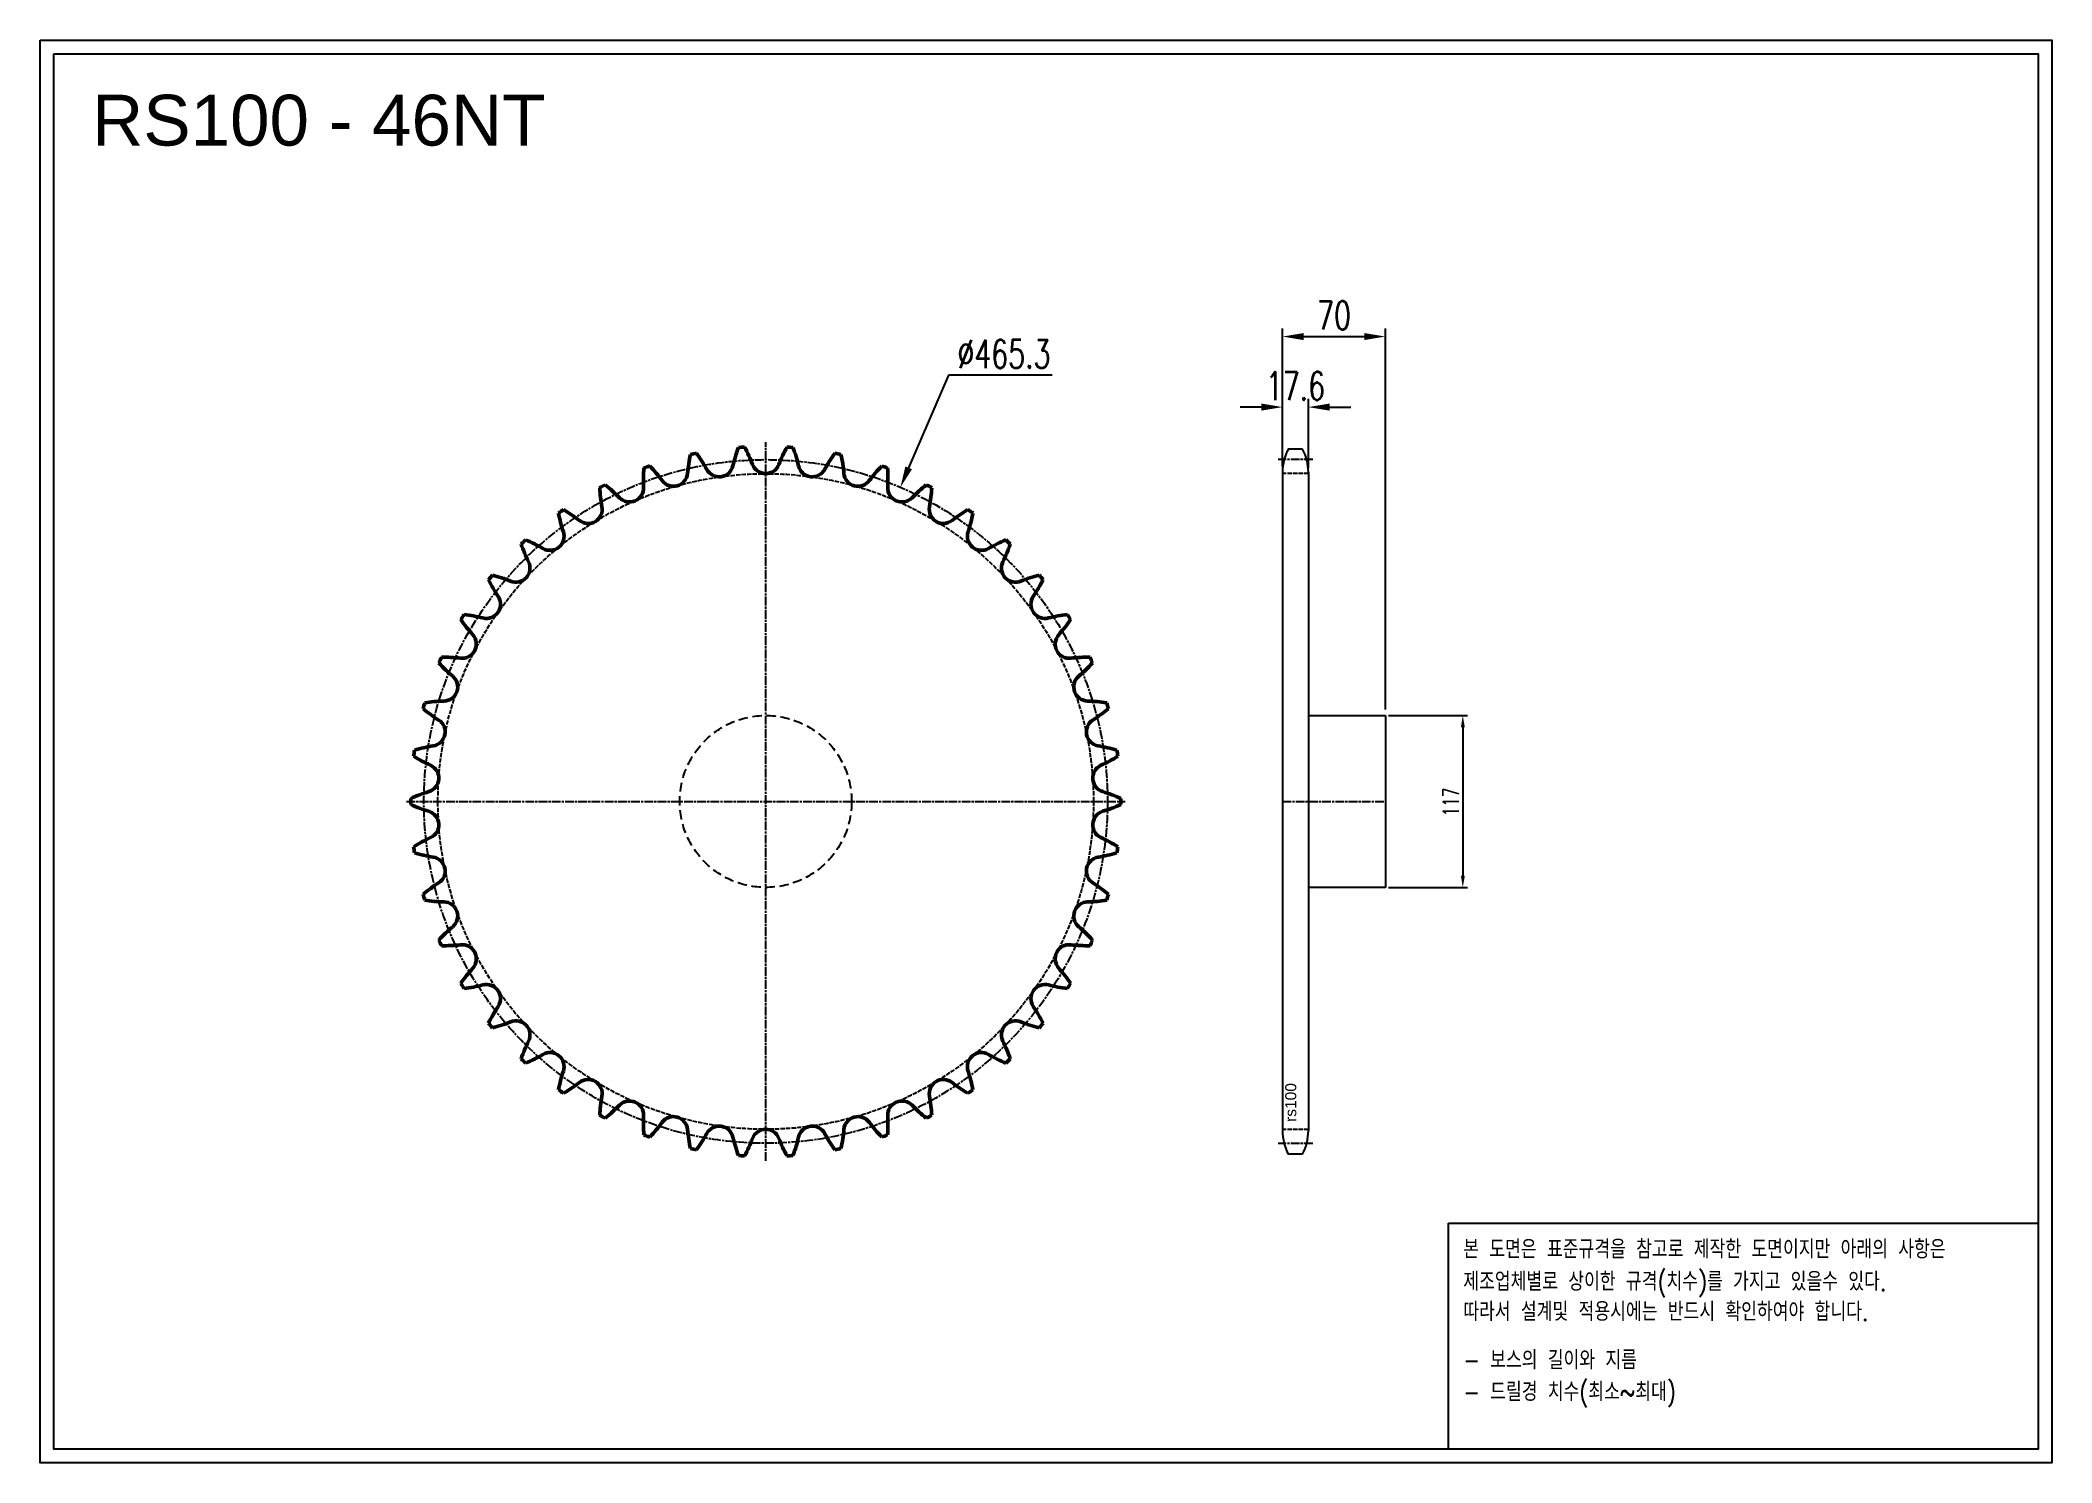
# Model space of a CAD drawing. Header units: millimetres. Extents: x -11133 to -9764, y 18395 to 19363.
import ezdxf

# ---------------------------------------------------------------- set-up
doc = ezdxf.new("R2010")
doc.units = ezdxf.units.MM
for name, pattern in [('AM_ISO02W050', [7.5, 6, -1.5]), ('AM_ISO02W050x2', [3.75, 3, -0.75]), ('AM_ISO08W050', [18, 12, -1.5, 3, -1.5]), ('AM_ISO08W050x2', [9, 6, -0.75, 1.5, -0.75]), ('HIDDEN', [9.525, 6.35, -3.175])]:
    doc.linetypes.add(name, pattern=pattern)
for name, color, linetype, lineweight in [('AM_0N', 7, 'Continuous', 50), ('AM_3N', 6, 'AM_ISO02W050', 25), ('AM_7', 4, 'AM_ISO08W050', 25), ('AM_7N', 4, 'AM_ISO08W050', 25)]:
    doc.layers.add(name, color=color, linetype=linetype, lineweight=lineweight)
doc.layers.add('HL', color=2, linetype='HIDDEN')
doc.layers.add('S-DIM', color=7, linetype='Continuous')
doc.styles.add('HAN', font='ROMANS.shx', dxfattribs={"width": 0.7, "bigfont": 'whgtxt.shx'})
doc.styles.add('HSG', font='SIMPLEX.shx', dxfattribs={"width": 0.7, "bigfont": 'HSG.shx'})
doc.styles.get("Standard").update_dxf_attribs({"font": 'arial.ttf'})
doc.dimstyles.new('APP23', dxfattribs={"dimscale": 4.5, "dimtxt": 2.4, "dimasz": 1.8, "dimexe": 0.7, "dimexo": 0.5, "dimgap": 0.6, "dimtad": 1, "dimtoh": 1, "dimdec": 1, "dimrnd": 0.01, "dimzin": 9, "dimdsep": 46, "dimtxsty": 'HSG', "dimcen": 0, "dimclrd": 1, "dimclre": 1, "dimclrt": 256, "dimazin": 2, "dimtp": 1, "dimtm": 1, "dimtfac": 0.5, "dimtdec": 1, "dimtix": 1, "dimtofl": 0, "dimtmove": 0, "dimatfit": 3, "dimfxl": 0, "dimtvp": 1, "dimtolj": 2, "dimlwd": -1, "dimlwe": -1, "dimarcsym": 0})
doc.dimstyles.new('APP32', dxfattribs={"dimscale": 8, "dimtxt": 2.4, "dimasz": 1.8, "dimexe": 0.7, "dimexo": 0.5, "dimgap": 0.6, "dimtad": 1, "dimtoh": 1, "dimdec": 1, "dimrnd": 0.01, "dimzin": 9, "dimdsep": 46, "dimtxsty": 'HSG', "dimcen": 0, "dimclrd": 1, "dimclre": 1, "dimclrt": 256, "dimazin": 2, "dimtp": 1, "dimtm": 1, "dimtfac": 0.5, "dimtdec": 1, "dimtofl": 0, "dimtmove": 0, "dimatfit": 3, "dimfxl": 0, "dimtvp": 1, "dimtolj": 2, "dimlwd": -1, "dimlwe": -1, "dimarcsym": 0})

# ---------------------------------------------------------------- blocks, each defined once
blk = doc.blocks.new('*D1')
at = {"layer": 'Defpoints', "color": 0, "transparency": 16777216}
for p in [(-10217.2, 18903.7), (-10217.2, 18786.7), (-10164.5, 18786.7)]:
    blk.add_point(p, dxfattribs=at)
at = {"layer": 'S-DIM', "color": 1, "transparency": 16777216}
for p, q in [((-10215, 18903.7), (-10161.3, 18903.7)), ((-10164.5, 18895.6), (-10164.5, 18794.8)), ((-10215, 18786.7), (-10161.3, 18786.7))]:
    blk.add_line(p, q, dxfattribs=at)
for points in [[(-10165.8, 18895.6), (-10163.1, 18895.6), (-10164.5, 18903.7)], [(-10165.8, 18794.8), (-10163.1, 18794.8), (-10164.5, 18786.7)]]:
    blk.add_solid(points, dxfattribs=at)
at = {"layer": 'S-DIM', "transparency": 16777216, "insert": (-10172.6, 18844.8), "char_height": 10.8, "attachment_point": 5, "rotation": 90, "style": 'HSG'}
blk.add_mtext('\\A2;117', dxfattribs=at)
blk = doc.blocks.new('*D2')
at = {"layer": 'Defpoints', "color": 0, "transparency": 16777216}
for p in [(-10269.6, 19113.6), (-10287.2, 19069.2), (-10269.6, 19068.3)]:
    blk.add_point(p, dxfattribs=at)
at = {"layer": 'S-DIM', "color": 1, "transparency": 16777216}
for p, q in [((-10301.6, 19113.6), (-10316, 19113.6)), ((-10287.2, 19073.2), (-10287.2, 19119.2)), ((-10269.6, 19072.3), (-10269.6, 19119.2)), ((-10255.2, 19113.6), (-10240.8, 19113.6))]:
    blk.add_line(p, q, dxfattribs=at)
for points in [[(-10301.6, 19116), (-10301.6, 19111.2), (-10287.2, 19113.6)], [(-10255.2, 19116), (-10255.2, 19111.2), (-10269.6, 19113.6)]]:
    blk.add_solid(points, dxfattribs=at)
at = {"layer": 'S-DIM', "transparency": 16777216, "insert": (-10278.4, 19128), "char_height": 19.2, "attachment_point": 5, "style": 'HSG'}
blk.add_mtext('\\A2;17.6', dxfattribs=at)
blk = doc.blocks.new('*D3')
at = {"layer": 'Defpoints', "color": 0, "transparency": 16777216}
for p in [(-10217.2, 19161.6), (-10287.2, 19069.2), (-10217.2, 18903.7)]:
    blk.add_point(p, dxfattribs=at)
at = {"layer": 'S-DIM', "color": 1, "transparency": 16777216}
for p, q in [((-10287.2, 19073.2), (-10287.2, 19167.2)), ((-10272.8, 19161.6), (-10231.6, 19161.6)), ((-10217.2, 18907.7), (-10217.2, 19167.2))]:
    blk.add_line(p, q, dxfattribs=at)
for points in [[(-10272.8, 19164), (-10272.8, 19159.2), (-10287.2, 19161.6)], [(-10231.6, 19164), (-10231.6, 19159.2), (-10217.2, 19161.6)]]:
    blk.add_solid(points, dxfattribs=at)
at = {"layer": 'S-DIM', "transparency": 16777216, "insert": (-10252.2, 19176), "char_height": 19.2, "attachment_point": 5, "style": 'HSG'}
blk.add_mtext('\\A2;70', dxfattribs=at)
blk = doc.blocks.new('*D4')
at = {"layer": 'Defpoints', "color": 0, "transparency": 16777216}
for p in [(-10547.3, 19059), (-10730.6, 18631.4)]:
    blk.add_point(p, dxfattribs=at)
at = {"layer": 'S-DIM', "color": 1, "transparency": 16777216}
for p, q in [((-10514.6, 19135.4), (-10541.7, 19072.3)), ((-10443.9, 19135.4), (-10514.6, 19135.4))]:
    blk.add_line(p, q, dxfattribs=at)
blk.add_solid([(-10543.9, 19073.2), (-10539.4, 19071.3), (-10547.3, 19059)], dxfattribs=at)
at = {"layer": 'S-DIM', "transparency": 16777216, "insert": (-10476.8, 19149.8), "char_height": 19.2, "attachment_point": 5, "style": 'HSG'}
blk.add_mtext('\\A2;∅465.3', dxfattribs=at)
blk = doc.blocks.new('notice1')
at = {"color": 4}
blk.add_lwpolyline([(-22142.12, 1735.9), (-22053.8, 1735.9), (-22053.8, 1702.07), (-22142.12, 1702.07)], close=True, dxfattribs=at)
at = {"color": 4, "style": 'HAN', "width": 0.8}
for s, p in [('본 도면은 표준규격을 참고로 제작한 도면이지만 아래의 사항은', (-22139.9, 1730.62)), ('제조업체별로 상이한 규격(치수)를 가지고 있을수 있다.', (-22139.9, 1725.78)), ('따라서 설계및 적용시에는 반드시 확인하여야 합니다.', (-22139.9, 1721.28)), ('- 보스의 길이와 지름', (-22139.9, 1714.03)), ('- 드릴경 치수(최소~최대)', (-22139.9, 1709.27))]:
    blk.add_text(s, height=2.7949, dxfattribs=at).set_placement(p)

msp = doc.modelspace()

# ---------------------------------------------------------------- linework, layer by layer
for p, q in [((-10273.6, 19085.08), (-10283.25, 19085.08)), ((-10287.22, 19069.18), (-10287.22, 18621.15)), ((-10269.62, 19069.18), (-10269.62, 18621.15)), ((-10269.62, 18903.67), (-10217.22, 18903.67)), ((-10217.22, 18903.67), (-10217.22, 18786.67)), ((-10217.22, 18786.67), (-10269.62, 18786.67)), ((-10273.6, 18605.25), (-10283.25, 18605.25))]:
    msp.add_line(p, q)
for points in [[(-11132.76, 19363.27), (-9763.62, 19363.27), (-9763.62, 18395.18), (-11132.76, 18395.18)], [(-11123.54, 19354.05), (-9772.84, 19354.05), (-9772.84, 18404.4), (-11123.54, 18404.4)]]:
    msp.add_lwpolyline(points, close=True)
for centre, start, end in [((-10253.42, 19069.18), 151.93881, 180), ((-10303.42, 19069.18), 0, 28.06119), ((-10253.42, 18621.15), 180, 208.06119), ((-10303.42, 18621.15), 331.93881, 0)]:
    msp.add_arc(centre, 33.8, start, end)
at = {"layer": 'AM_0N'}
for centre, radius, start, end in [((-10554.43, 19048.61), 109.73, 160.01915, 166.84783), ((-10638.96, 18845.21), 241.61, 93.4122, 94.41389), ((-10750.4, 19035.21), 109.73, 20.97826, 27.80694), ((-10527.52, 19035.21), 109.73, 152.19306, 159.02174), ((-10638.96, 18845.21), 241.61, 85.58611, 86.5878), ((-10723.49, 19048.61), 109.73, 13.15217, 19.98085), ((-10638.96, 18845.21), 241.61, 109.06437, 110.06607), ((-10797.52, 18998.1), 109.73, 36.63043, 43.45911), ((-10582.91, 19058.23), 109.73, 167.84524, 174.67391), ((-10638.96, 18845.21), 241.61, 101.23828, 102.23998), ((-10775.23, 19018.26), 109.73, 28.80435, 35.63302), ((-10670.65, 19075.77), 9.62, 208.80435, 346.84783), ((-10638.96, 19077.94), 9.62, 200.97826, 339.02174), ((-10607.27, 19075.77), 9.62, 193.15217, 331.19565), ((-10502.69, 19018.26), 109.73, 144.36698, 151.19565), ((-10638.96, 18845.21), 241.61, 77.76002, 78.76172), ((-10695, 19058.23), 109.73, 5.32609, 12.15476), ((-10480.39, 18998.1), 109.73, 136.54089, 143.36957), ((-10638.96, 18845.21), 241.61, 69.93393, 70.93563), ((-10638.96, 18845.21), 241.61, 116.89046, 117.89215), ((-10642.46, 19065.45), 109.73, 183.49741, 190.32609), ((-10816.86, 18975.08), 109.73, 44.45652, 51.2852), ((-10731.68, 19058.67), 9.62, 224.45652, 2.5), ((-10612.44, 19063.88), 109.73, 175.67132, 182.5), ((-10701.75, 19069.31), 9.62, 216.63043, 354.67391), ((-10576.17, 19069.31), 9.62, 185.32609, 323.36957), ((-10665.48, 19063.88), 109.73, 357.5, 4.32868), ((-10546.24, 19058.67), 9.62, 177.5, 315.54348), ((-10461.05, 18975.08), 109.73, 128.7148, 135.54348), ((-10638.96, 18845.21), 241.61, 62.10785, 63.10954), ((-10635.46, 19065.45), 109.73, 349.67391, 356.50259), ((-10759.88, 19044.06), 9.62, 232.28261, 10.32609), ((-10518.04, 19044.06), 9.62, 169.67391, 307.71739), ((-10638.96, 18845.21), 241.61, 124.71654, 125.71824), ((-10672.42, 19062.92), 109.73, 191.3235, 198.15217), ((-10832.89, 18949.65), 109.73, 52.28261, 59.11128), ((-10445.03, 18949.65), 109.73, 120.88872, 127.71739), ((-10638.96, 18845.21), 241.61, 54.28176, 55.28346), ((-10605.5, 19062.92), 109.73, 341.84783, 348.6765), ((-10638.96, 18845.21), 241.61, 132.54263, 133.54433), ((-10701.75, 19056.34), 109.73, 199.14959, 205.97826), ((-10845.3, 18922.27), 109.73, 60.1087, 66.93737), ((-10785.83, 19025.74), 9.62, 240.1087, 18.15217), ((-10492.09, 19025.74), 9.62, 161.84783, 299.8913), ((-10432.61, 18922.27), 109.73, 113.06263, 119.8913), ((-10576.17, 19056.34), 109.73, 334.02174, 340.85041), ((-10638.96, 18845.21), 241.61, 46.45567, 47.45737), ((-10809.04, 19004.06), 9.62, 247.93478, 25.97826), ((-10468.88, 19004.06), 9.62, 154.02174, 292.06522), ((-10638.96, 18845.21), 241.61, 140.36872, 141.37041), ((-10729.91, 19045.82), 109.73, 206.97567, 213.80435), ((-10853.87, 18893.45), 109.73, 67.93478, 74.76346), ((-10424.04, 18893.45), 109.73, 105.23654, 112.06522), ((-10548, 19045.82), 109.73, 326.19565, 333.02433), ((-10638.96, 18845.21), 241.61, 38.62959, 39.63128), ((-10829.09, 18979.42), 9.62, 255.76087, 33.80435), ((-10448.83, 18979.42), 9.62, 146.19565, 284.23913), ((-10638.96, 18845.21), 241.61, 148.1948, 149.1965), ((-10756.38, 19031.57), 109.73, 214.80176, 221.63043), ((-10858.44, 18863.74), 109.73, 75.76087, 82.58955), ((-10419.48, 18863.74), 109.73, 97.41045, 104.23913), ((-10521.53, 19031.57), 109.73, 318.36957, 325.19824), ((-10638.96, 18845.21), 241.61, 30.8035, 31.8052), ((-10845.59, 18952.28), 9.62, 263.58696, 41.63043), ((-10432.33, 18952.28), 9.62, 138.36957, 276.41304), ((-10638.96, 18845.21), 241.61, 156.02089, 157.02259), ((-10780.66, 19013.84), 109.73, 222.62785, 229.45652), ((-10858.92, 18833.68), 109.73, 83.58696, 90.41563), ((-10419, 18833.68), 109.73, 89.58437, 96.41304), ((-10497.25, 19013.84), 109.73, 310.54348, 317.37215), ((-10638.96, 18845.21), 241.61, 22.97741, 23.97911), ((-10858.24, 18923.15), 9.62, 271.41304, 49.45652), ((-10419.67, 18923.15), 9.62, 130.54348, 268.58696), ((-10638.96, 18845.21), 241.61, 163.84698, 164.84867), ((-10802.31, 18992.98), 109.73, 230.45393, 237.28261), ((-10855.3, 18803.84), 109.73, 91.41304, 98.24172), ((-10422.62, 18803.84), 109.73, 81.75828, 88.58696), ((-10475.61, 18992.98), 109.73, 302.71739, 309.54607), ((-10638.96, 18845.21), 241.61, 15.15133, 16.15302), ((-10866.81, 18892.56), 9.62, 279.23913, 57.28261), ((-10411.1, 18892.56), 9.62, 122.71739, 260.76087), ((-10847.65, 18774.76), 109.73, 99.23913, 106.06781), ((-10430.27, 18774.76), 109.73, 73.93219, 80.76087), ((-10638.96, 18845.21), 241.61, 171.67306, 172.67476), ((-10820.9, 18969.36), 109.73, 238.28002, 245.1087), ((-10871.14, 18861.1), 9.62, 287.06522, 65.1087), ((-10406.78, 18861.1), 9.62, 114.8913, 252.93478), ((-10457.01, 18969.36), 109.73, 294.8913, 301.71998), ((-10638.96, 18845.21), 241.61, 7.32524, 8.32694), ((-10638.96, 18845.21), 241.61, 179.49915, 180.50085), ((-10836.11, 18747), 109.73, 107.06522, 113.89389), ((-10836.11, 18943.43), 109.73, 246.10611, 252.93478), ((-10441.8, 18747), 109.73, 66.10611, 72.93478), ((-10441.8, 18943.43), 109.73, 287.06522, 293.89389), ((-10638.96, 18845.21), 241.61, 359.49915, 0.50085), ((-10871.14, 18829.33), 9.62, 294.8913, 72.93478), ((-10406.78, 18829.33), 9.62, 107.06522, 245.1087), ((-10820.9, 18721.07), 109.73, 114.8913, 121.71998), ((-10638.96, 18845.21), 241.61, 187.32524, 188.32694), ((-10457.01, 18721.07), 109.73, 58.28002, 65.1087), ((-10638.96, 18845.21), 241.61, 351.67306, 352.67476), ((-10847.65, 18915.67), 109.73, 253.93219, 260.76087), ((-10866.81, 18797.87), 9.62, 302.71739, 80.76087), ((-10411.1, 18797.87), 9.62, 99.23913, 237.28261), ((-10430.27, 18915.67), 109.73, 279.23913, 286.06781), ((-10802.31, 18697.45), 109.73, 122.71739, 129.54607), ((-10475.61, 18697.45), 109.73, 50.45393, 57.28261), ((-10638.96, 18845.21), 241.61, 195.15133, 196.15302), ((-10855.3, 18886.59), 109.73, 261.75828, 268.58696), ((-10858.24, 18767.28), 9.62, 310.54348, 88.58696), ((-10419.67, 18767.28), 9.62, 91.41304, 229.45652), ((-10422.62, 18886.59), 109.73, 271.41304, 278.24172), ((-10638.96, 18845.21), 241.61, 343.84698, 344.84867), ((-10780.66, 18676.59), 109.73, 130.54348, 137.37215), ((-10497.25, 18676.59), 109.73, 42.62785, 49.45652), ((-10638.96, 18845.21), 241.61, 202.97741, 203.97911), ((-10858.92, 18856.75), 109.73, 269.58437, 276.41304), ((-10845.59, 18738.15), 9.62, 318.36957, 96.41304), ((-10432.33, 18738.15), 9.62, 83.58696, 221.63043), ((-10419, 18856.75), 109.73, 263.58696, 270.41563), ((-10638.96, 18845.21), 241.61, 336.02089, 337.02259), ((-10756.38, 18658.86), 109.73, 138.36957, 145.19824), ((-10521.53, 18658.86), 109.73, 34.80176, 41.63043), ((-10638.96, 18845.21), 241.61, 210.8035, 211.8052), ((-10858.44, 18826.69), 109.73, 277.41045, 284.23913), ((-10829.09, 18711.01), 9.62, 326.19565, 104.23913), ((-10448.83, 18711.01), 9.62, 75.76087, 213.80435), ((-10419.48, 18826.69), 109.73, 255.76087, 262.58955), ((-10638.96, 18845.21), 241.61, 328.1948, 329.1965), ((-10729.91, 18644.61), 109.73, 146.19565, 153.02433), ((-10548, 18644.61), 109.73, 26.97567, 33.80435), ((-10638.96, 18845.21), 241.61, 218.62959, 219.63128), ((-10853.87, 18796.98), 109.73, 285.23654, 292.06522), ((-10809.04, 18686.37), 9.62, 334.02174, 112.06522), ((-10468.88, 18686.37), 9.62, 67.93478, 205.97826), ((-10424.04, 18796.98), 109.73, 247.93478, 254.76346), ((-10638.96, 18845.21), 241.61, 320.36872, 321.37041), ((-10701.75, 18634.09), 109.73, 154.02174, 160.85041), ((-10576.17, 18634.09), 109.73, 19.14959, 25.97826), ((-10638.96, 18845.21), 241.61, 226.45567, 227.45737), ((-10845.3, 18768.16), 109.73, 293.06263, 299.8913), ((-10785.83, 18664.69), 9.62, 341.84783, 119.8913), ((-10672.42, 18627.51), 109.73, 161.84783, 168.6765), ((-10492.09, 18664.69), 9.62, 60.1087, 198.15217), ((-10605.5, 18627.51), 109.73, 11.3235, 18.15217), ((-10432.61, 18768.16), 109.73, 240.1087, 246.93737), ((-10638.96, 18845.21), 241.61, 312.54263, 313.54433), ((-10638.96, 18845.21), 241.61, 234.28176, 235.28346), ((-10832.89, 18740.78), 109.73, 300.88872, 307.71739), ((-10759.88, 18646.37), 9.62, 349.67391, 127.71739), ((-10518.04, 18646.37), 9.62, 52.28261, 190.32609), ((-10445.03, 18740.78), 109.73, 232.28261, 239.11128), ((-10638.96, 18845.21), 241.61, 304.71654, 305.71824), ((-10642.46, 18624.98), 109.73, 169.67391, 176.50259), ((-10816.86, 18715.35), 109.73, 308.7148, 315.54348), ((-10731.68, 18631.76), 9.62, 357.5, 135.54348), ((-10546.24, 18631.76), 9.62, 44.45652, 182.5), ((-10461.05, 18715.35), 109.73, 224.45652, 231.2852), ((-10635.46, 18624.98), 109.73, 3.49741, 10.32609), ((-10638.96, 18845.21), 241.61, 242.10785, 243.10954), ((-10612.44, 18626.55), 109.73, 177.5, 184.32868), ((-10797.52, 18692.33), 109.73, 316.54089, 323.36957), ((-10701.75, 18621.12), 9.62, 5.32609, 143.36957), ((-10582.91, 18632.2), 109.73, 185.32609, 192.15476), ((-10670.65, 18614.66), 9.62, 13.15217, 151.19565), ((-10638.96, 18612.49), 9.62, 20.97826, 159.02174), ((-10607.27, 18614.66), 9.62, 28.80435, 166.84783), ((-10695, 18632.2), 109.73, 347.84524, 354.67391), ((-10576.17, 18621.12), 9.62, 36.63043, 174.67391), ((-10480.39, 18692.33), 109.73, 216.63043, 223.45911), ((-10665.48, 18626.55), 109.73, 355.67132, 2.5), ((-10638.96, 18845.21), 241.61, 296.89046, 297.89215), ((-10638.96, 18845.21), 241.61, 249.93393, 250.93563), ((-10638.96, 18845.21), 241.61, 257.76002, 258.76172), ((-10775.23, 18672.16), 109.73, 324.36698, 331.19565), ((-10554.43, 18641.82), 109.73, 193.15217, 199.98085), ((-10750.4, 18655.22), 109.73, 332.19306, 339.02174), ((-10527.52, 18655.22), 109.73, 200.97826, 207.80694), ((-10723.49, 18641.82), 109.73, 340.01915, 346.84783), ((-10502.69, 18672.16), 109.73, 208.80435, 215.63302), ((-10638.96, 18845.21), 241.61, 281.23828, 282.23998), ((-10638.96, 18845.21), 241.61, 289.06437, 290.06607), ((-10638.96, 18845.21), 241.61, 265.58611, 266.5878), ((-10638.96, 18845.21), 241.61, 273.4122, 274.41389)]:
    msp.add_arc(centre, radius, start, end, dxfattribs=at)
at = {"layer": 'AM_3N', "linetype": 'AM_ISO02W050x2'}
for p, q in [((-10269.62, 19068.32), (-10287.22, 19068.32)), ((-10269.62, 18622.02), (-10287.22, 18622.02))]:
    msp.add_line(p, q, dxfattribs=at)
msp.add_circle((-10638.96, 18845.21), 223.1, dxfattribs=at)
at = {"layer": 'AM_7', "linetype": 'AM_ISO08W050x2'}
for p, q in [((-10266.62, 19077.84), (-10290.22, 19077.84)), ((-10287.22, 18845.17), (-10217.22, 18845.17)), ((-10266.62, 18612.49), (-10290.22, 18612.49))]:
    msp.add_line(p, q, dxfattribs=at)
msp.add_circle((-10638.96, 18845.21), 232.63, dxfattribs=at)
at = {"layer": 'AM_7N', "linetype": 'AM_ISO08W050x2'}
for p, q in [((-10638.96, 18600.61), (-10638.96, 19089.82)), ((-10883.57, 18845.21), (-10394.35, 18845.21))]:
    msp.add_line(p, q, dxfattribs=at)
at = {"layer": 'HL'}
msp.add_circle((-10638.96, 18845.21), 58.5, dxfattribs=at)

# ---------------------------------------------------------------- block references
at = {"xscale": 4.545147316469759, "yscale": 4.545147316469759, "zscale": 4.545147316469759}
msp.add_blockref('notice1', (90464.92, 10668.26), dxfattribs=at)

# ---------------------------------------------------------------- texts
msp.add_text('RS100 - 46NT', height=34.5744).set_placement((-11097.5, 19291.58))
at = {"insert": (-10285.4, 18627.15), "char_height": 7.56, "width": 32.5046, "attachment_point": 1, "rotation": 90}
msp.add_mtext('rs100', dxfattribs=at)

# ---------------------------------------------------------------- dimensions: what is measured, and where the dimension line sits
at = {"layer": 'S-DIM'}
dim = msp.add_linear_dim(base=(-10217.22, 19161.61), p1=(-10287.22, 19069.18), p2=(-10217.22, 18903.67), dimstyle='APP32', dxfattribs=at)
dim.commit()
dim.dimension.update_dxf_attribs({"geometry": '*D3', "text_midpoint": (-10252.22, 19176.01)})
dim = msp.add_diameter_dim_2p(p1=(-10730.5934, 18631.3965), p2=(-10547.3239, 19059.0328), dimstyle='APP32', dxfattribs=at)
dim.commit()
dim.dimension.update_dxf_attribs({"geometry": '*D4', "text_midpoint": (-10476.8202, 19135.4361), "dimtype": 131})
dim = msp.add_linear_dim(base=(-10269.62, 19113.61), p1=(-10287.22, 19069.18), p2=(-10269.62, 19068.32), dimstyle='APP32', dxfattribs=at)
dim.commit()
dim.dimension.update_dxf_attribs({"geometry": '*D2', "text_midpoint": (-10278.42, 19113.61), "dimtype": 128})
dim = msp.add_linear_dim(base=(-10164.49, 18786.67), p1=(-10217.22, 18903.67), p2=(-10217.22, 18786.67), angle=90, dimstyle='APP23', dxfattribs=at)
dim.commit()
dim.dimension.update_dxf_attribs({"geometry": '*D1', "text_midpoint": (-10164.49, 18844.76), "dimtype": 128})

doc.saveas('drawing.dxf')
